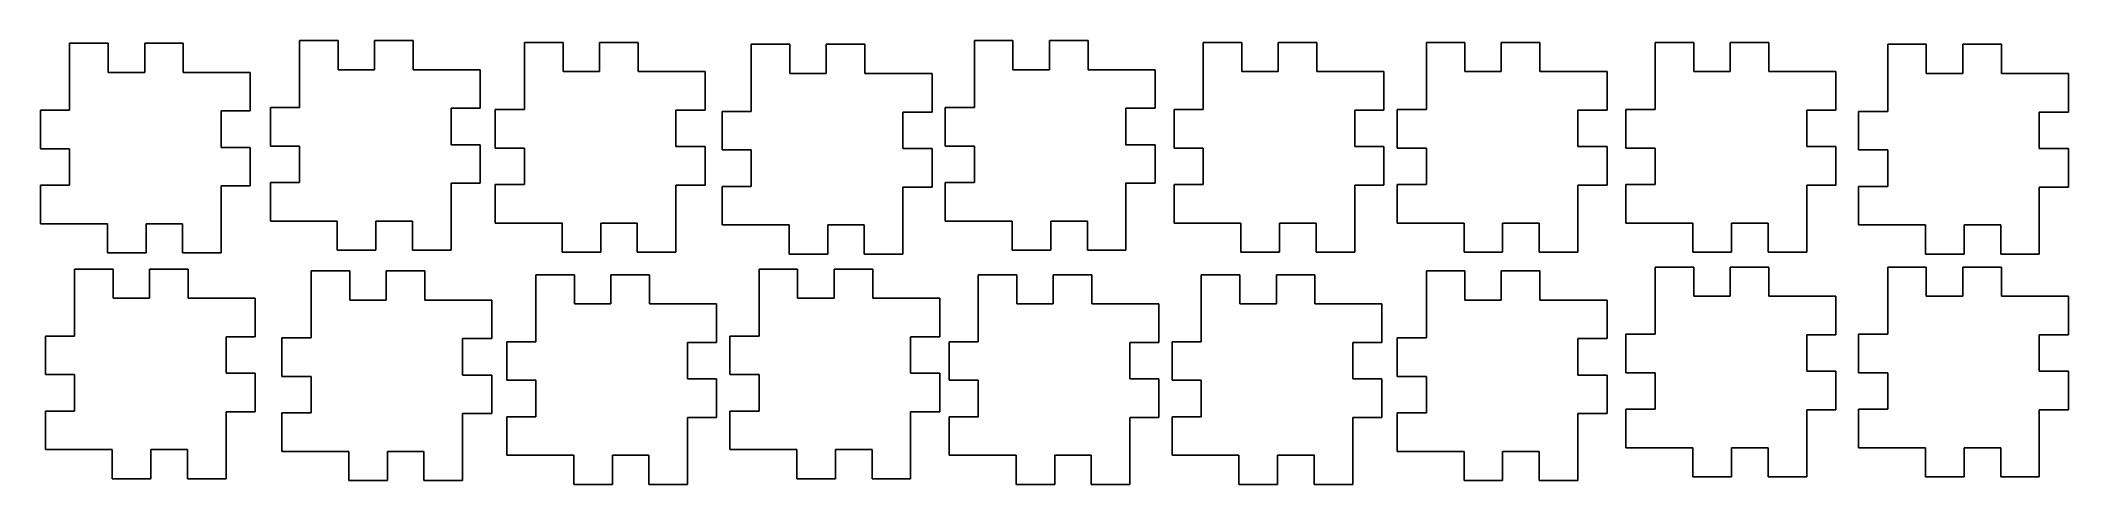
# Model space of a CAD drawing. Header units: inches. Extents: x 0 to 11.3, y 0 to 11.9.
# Drawn here: x 0.13 to 11.35, y 9.4 to 11.86 of the extents above; entities outside this region: 2.
import ezdxf

# ---------------------------------------------------------------- set-up
doc = ezdxf.new("R2010")
doc.units = ezdxf.units.IN
doc.header["$MEASUREMENT"] = 0
doc.styles.add('SLDTEXTSTYLE0', font='TXT', dxfattribs={"width": 0.7, "bigfont": 'bigfont'})

msp = doc.modelspace()

# ---------------------------------------------------------------- linework, layer by layer
at = {"color": 7, "linetype": 'Continuous', "lineweight": 25}
for p, q in [((0.286, 11.845), (0.286, 11.474)), ((0.5, 11.845), (0.286, 11.845)), ((0.5, 11.683), (0.5, 11.845)), ((0.702, 11.845), (0.702, 11.683)), ((0.915, 11.845), (0.702, 11.845)), ((0.915, 11.683), (0.915, 11.845)), ((1.558, 11.86), (1.558, 11.489)), ((1.772, 11.86), (1.558, 11.86)), ((1.772, 11.698), (1.772, 11.86)), ((1.973, 11.86), (1.973, 11.698)), ((2.187, 11.86), (1.973, 11.86)), ((2.187, 11.698), (2.187, 11.86)), ((2.803, 11.849), (2.803, 11.478)), ((3.017, 11.849), (2.803, 11.849)), ((3.017, 11.688), (3.017, 11.849)), ((3.219, 11.849), (3.219, 11.688)), ((3.432, 11.849), (3.219, 11.849)), ((3.432, 11.688), (3.432, 11.849)), ((4.059, 11.839), (4.059, 11.467)), ((4.273, 11.839), (4.059, 11.839)), ((4.273, 11.677), (4.273, 11.839)), ((4.474, 11.839), (4.474, 11.677)), ((4.688, 11.839), (4.474, 11.839)), ((4.688, 11.677), (4.688, 11.839)), ((5.294, 11.86), (5.294, 11.489)), ((5.507, 11.86), (5.294, 11.86)), ((5.507, 11.698), (5.507, 11.86)), ((5.709, 11.86), (5.709, 11.698)), ((5.923, 11.86), (5.709, 11.86)), ((5.923, 11.698), (5.923, 11.86)), ((6.56, 11.849), (6.56, 11.478)), ((6.774, 11.849), (6.56, 11.849)), ((6.774, 11.688), (6.774, 11.849)), ((6.975, 11.849), (6.975, 11.688)), ((7.189, 11.849), (6.975, 11.849)), ((7.189, 11.688), (7.189, 11.849)), ((7.795, 11.849), (7.795, 11.478)), ((8.008, 11.849), (7.795, 11.849)), ((8.008, 11.688), (8.008, 11.849)), ((8.21, 11.849), (8.21, 11.688)), ((8.424, 11.849), (8.21, 11.849)), ((8.424, 11.688), (8.424, 11.849)), ((9.061, 11.849), (9.061, 11.478)), ((9.275, 11.849), (9.061, 11.849)), ((9.275, 11.688), (9.275, 11.849)), ((9.476, 11.849), (9.476, 11.688)), ((9.69, 11.849), (9.476, 11.849)), ((9.69, 11.688), (9.69, 11.849)), ((10.349, 11.839), (10.349, 11.467)), ((10.562, 11.839), (10.349, 11.839)), ((10.562, 11.677), (10.562, 11.839)), ((10.764, 11.839), (10.764, 11.677)), ((10.978, 11.839), (10.764, 11.839)), ((10.978, 11.677), (10.978, 11.839)), ((0.702, 11.683), (0.5, 11.683)), ((1.286, 11.683), (0.915, 11.683)), ((1.286, 11.47), (1.286, 11.683)), ((1.973, 11.698), (1.772, 11.698)), ((2.558, 11.698), (2.187, 11.698)), ((2.558, 11.485), (2.558, 11.698)), ((3.219, 11.688), (3.017, 11.688)), ((3.803, 11.688), (3.432, 11.688)), ((3.803, 11.474), (3.803, 11.688)), ((4.474, 11.677), (4.273, 11.677)), ((5.059, 11.677), (4.688, 11.677)), ((5.059, 11.463), (5.059, 11.677)), ((5.709, 11.698), (5.507, 11.698)), ((6.294, 11.698), (5.923, 11.698)), ((6.294, 11.485), (6.294, 11.698)), ((6.975, 11.688), (6.774, 11.688)), ((7.56, 11.688), (7.189, 11.688)), ((7.56, 11.474), (7.56, 11.688)), ((8.21, 11.688), (8.008, 11.688)), ((8.795, 11.688), (8.424, 11.688)), ((8.795, 11.474), (8.795, 11.688)), ((9.476, 11.688), (9.275, 11.688)), ((10.061, 11.688), (9.69, 11.688)), ((10.061, 11.474), (10.061, 11.688)), ((10.764, 11.677), (10.562, 11.677)), ((11.349, 11.677), (10.978, 11.677)), ((11.349, 11.463), (11.349, 11.677)), ((0.125, 11.474), (0.125, 11.26)), ((0.286, 11.474), (0.125, 11.474)), ((1.125, 11.47), (1.286, 11.47)), ((1.125, 11.267), (1.125, 11.47)), ((1.397, 11.489), (1.397, 11.275)), ((1.558, 11.489), (1.397, 11.489)), ((2.397, 11.485), (2.558, 11.485)), ((2.397, 11.282), (2.397, 11.485)), ((2.642, 11.478), (2.642, 11.264)), ((2.803, 11.478), (2.642, 11.478)), ((3.642, 11.474), (3.803, 11.474)), ((3.642, 11.272), (3.642, 11.474)), ((3.898, 11.467), (3.898, 11.254)), ((4.059, 11.467), (3.898, 11.467)), ((4.898, 11.463), (5.059, 11.463)), ((4.898, 11.261), (4.898, 11.463)), ((5.132, 11.489), (5.132, 11.275)), ((5.294, 11.489), (5.132, 11.489)), ((6.132, 11.485), (6.294, 11.485)), ((6.132, 11.282), (6.132, 11.485)), ((6.399, 11.478), (6.399, 11.264)), ((6.56, 11.478), (6.399, 11.478)), ((7.399, 11.474), (7.56, 11.474)), ((7.399, 11.272), (7.399, 11.474)), ((7.633, 11.478), (7.633, 11.264)), ((7.795, 11.478), (7.633, 11.478)), ((8.633, 11.474), (8.795, 11.474)), ((8.633, 11.272), (8.633, 11.474)), ((8.9, 11.478), (8.9, 11.264)), ((9.061, 11.478), (8.9, 11.478)), ((9.9, 11.474), (10.061, 11.474)), ((9.9, 11.272), (9.9, 11.474)), ((10.187, 11.467), (10.187, 11.254)), ((10.349, 11.467), (10.187, 11.467)), ((11.187, 11.463), (11.349, 11.463)), ((11.187, 11.261), (11.187, 11.463)), ((0.125, 11.26), (0.286, 11.26)), ((0.286, 11.26), (0.286, 11.058)), ((1.286, 11.267), (1.125, 11.267)), ((1.286, 11.054), (1.286, 11.267)), ((1.397, 11.275), (1.558, 11.275)), ((1.558, 11.275), (1.558, 11.073)), ((2.558, 11.282), (2.397, 11.282)), ((2.558, 11.069), (2.558, 11.282)), ((2.642, 11.264), (2.803, 11.264)), ((2.803, 11.264), (2.803, 11.062)), ((3.803, 11.272), (3.642, 11.272)), ((3.803, 11.058), (3.803, 11.272)), ((3.898, 11.254), (4.059, 11.254)), ((4.059, 11.254), (4.059, 11.051)), ((5.059, 11.261), (4.898, 11.261)), ((5.059, 11.047), (5.059, 11.261)), ((5.132, 11.275), (5.294, 11.275)), ((5.294, 11.275), (5.294, 11.073)), ((6.294, 11.282), (6.132, 11.282)), ((6.294, 11.069), (6.294, 11.282)), ((6.399, 11.264), (6.56, 11.264)), ((6.56, 11.264), (6.56, 11.062)), ((7.56, 11.272), (7.399, 11.272)), ((7.56, 11.058), (7.56, 11.272)), ((7.633, 11.264), (7.795, 11.264)), ((7.795, 11.264), (7.795, 11.062)), ((8.795, 11.272), (8.633, 11.272)), ((8.795, 11.058), (8.795, 11.272)), ((8.9, 11.264), (9.061, 11.264)), ((9.061, 11.264), (9.061, 11.062)), ((10.061, 11.272), (9.9, 11.272)), ((10.061, 11.058), (10.061, 11.272)), ((10.187, 11.254), (10.349, 11.254)), ((10.349, 11.254), (10.349, 11.051)), ((11.349, 11.261), (11.187, 11.261)), ((11.349, 11.047), (11.349, 11.261)), ((0.125, 11.058), (0.125, 10.844)), ((0.286, 11.058), (0.125, 11.058)), ((1.125, 11.054), (1.286, 11.054)), ((1.125, 10.683), (1.125, 11.054)), ((1.397, 11.073), (1.397, 10.859)), ((1.558, 11.073), (1.397, 11.073)), ((2.397, 11.069), (2.558, 11.069)), ((2.397, 10.698), (2.397, 11.069)), ((2.642, 11.062), (2.642, 10.848)), ((2.803, 11.062), (2.642, 11.062)), ((3.642, 11.058), (3.803, 11.058)), ((3.642, 10.687), (3.642, 11.058)), ((3.898, 11.051), (3.898, 10.838)), ((4.059, 11.051), (3.898, 11.051)), ((4.898, 11.047), (5.059, 11.047)), ((4.898, 10.676), (4.898, 11.047)), ((5.132, 11.073), (5.132, 10.859)), ((5.294, 11.073), (5.132, 11.073)), ((6.132, 11.069), (6.294, 11.069)), ((6.132, 10.698), (6.132, 11.069)), ((6.399, 11.062), (6.399, 10.848)), ((6.56, 11.062), (6.399, 11.062)), ((7.399, 11.058), (7.56, 11.058)), ((7.399, 10.687), (7.399, 11.058)), ((7.633, 11.062), (7.633, 10.848)), ((7.795, 11.062), (7.633, 11.062)), ((8.633, 11.058), (8.795, 11.058)), ((8.633, 10.687), (8.633, 11.058)), ((8.9, 11.062), (8.9, 10.848)), ((9.061, 11.062), (8.9, 11.062)), ((9.9, 11.058), (10.061, 11.058)), ((9.9, 10.687), (9.9, 11.058)), ((10.187, 11.051), (10.187, 10.838)), ((10.349, 11.051), (10.187, 11.051)), ((11.187, 11.047), (11.349, 11.047)), ((11.187, 10.676), (11.187, 11.047)), ((0.125, 10.844), (0.495, 10.844)), ((0.495, 10.844), (0.495, 10.683)), ((0.709, 10.844), (0.911, 10.844)), ((0.709, 10.683), (0.709, 10.844)), ((0.911, 10.844), (0.911, 10.683)), ((1.397, 10.859), (1.767, 10.859)), ((1.767, 10.859), (1.767, 10.698)), ((1.981, 10.859), (2.183, 10.859)), ((1.981, 10.698), (1.981, 10.859)), ((2.183, 10.859), (2.183, 10.698)), ((2.642, 10.848), (3.012, 10.848)), ((3.012, 10.848), (3.012, 10.687)), ((3.226, 10.848), (3.428, 10.848)), ((3.226, 10.687), (3.226, 10.848)), ((3.428, 10.848), (3.428, 10.687)), ((3.898, 10.838), (4.268, 10.838)), ((4.268, 10.838), (4.268, 10.676)), ((4.482, 10.838), (4.684, 10.838)), ((4.482, 10.676), (4.482, 10.838)), ((4.684, 10.838), (4.684, 10.676)), ((5.132, 10.859), (5.503, 10.859)), ((5.503, 10.859), (5.503, 10.698)), ((5.716, 10.859), (5.919, 10.859)), ((5.716, 10.698), (5.716, 10.859)), ((5.919, 10.859), (5.919, 10.698)), ((6.399, 10.848), (6.769, 10.848)), ((6.769, 10.848), (6.769, 10.687)), ((6.983, 10.848), (7.185, 10.848)), ((6.983, 10.687), (6.983, 10.848)), ((7.185, 10.848), (7.185, 10.687)), ((7.633, 10.848), (8.004, 10.848)), ((8.004, 10.848), (8.004, 10.687)), ((8.217, 10.848), (8.42, 10.848)), ((8.217, 10.687), (8.217, 10.848)), ((8.42, 10.848), (8.42, 10.687)), ((8.9, 10.848), (9.27, 10.848)), ((9.27, 10.848), (9.27, 10.687)), ((9.484, 10.848), (9.686, 10.848)), ((9.484, 10.687), (9.484, 10.848)), ((9.686, 10.848), (9.686, 10.687)), ((10.187, 10.838), (10.558, 10.838)), ((10.558, 10.838), (10.558, 10.676)), ((10.771, 10.838), (10.974, 10.838)), ((10.771, 10.676), (10.771, 10.838)), ((10.974, 10.838), (10.974, 10.676)), ((0.495, 10.683), (0.709, 10.683)), ((0.911, 10.683), (1.125, 10.683)), ((1.767, 10.698), (1.981, 10.698)), ((2.183, 10.698), (2.397, 10.698)), ((3.012, 10.687), (3.226, 10.687)), ((3.428, 10.687), (3.642, 10.687)), ((4.268, 10.676), (4.482, 10.676)), ((4.684, 10.676), (4.898, 10.676)), ((5.503, 10.698), (5.716, 10.698)), ((5.919, 10.698), (6.132, 10.698)), ((6.769, 10.687), (6.983, 10.687)), ((7.185, 10.687), (7.399, 10.687)), ((8.004, 10.687), (8.217, 10.687)), ((8.42, 10.687), (8.633, 10.687)), ((9.27, 10.687), (9.484, 10.687)), ((9.686, 10.687), (9.9, 10.687)), ((10.558, 10.676), (10.771, 10.676)), ((10.974, 10.676), (11.187, 10.676)), ((0.313, 10.593), (0.313, 10.222)), ((0.527, 10.593), (0.313, 10.593)), ((0.527, 10.432), (0.527, 10.593)), ((0.728, 10.593), (0.728, 10.432)), ((0.942, 10.593), (0.728, 10.593)), ((0.942, 10.432), (0.942, 10.593)), ((1.622, 10.583), (1.622, 10.212)), ((1.836, 10.583), (1.622, 10.583)), ((1.836, 10.421), (1.836, 10.583)), ((2.037, 10.583), (2.037, 10.421)), ((2.251, 10.583), (2.037, 10.583)), ((2.251, 10.421), (2.251, 10.583)), ((2.867, 10.561), (2.867, 10.19)), ((3.081, 10.561), (2.867, 10.561)), ((3.081, 10.4), (3.081, 10.561)), ((3.282, 10.561), (3.282, 10.4)), ((3.496, 10.561), (3.282, 10.561)), ((3.496, 10.4), (3.496, 10.561)), ((4.102, 10.593), (4.102, 10.222)), ((4.315, 10.593), (4.102, 10.593)), ((4.315, 10.432), (4.315, 10.593)), ((4.517, 10.593), (4.517, 10.432)), ((4.731, 10.593), (4.517, 10.593)), ((4.731, 10.432), (4.731, 10.593)), ((5.315, 10.561), (5.315, 10.19)), ((5.529, 10.561), (5.315, 10.561)), ((5.529, 10.4), (5.529, 10.561)), ((5.73, 10.561), (5.73, 10.4)), ((5.944, 10.561), (5.73, 10.561)), ((5.944, 10.4), (5.944, 10.561)), ((6.549, 10.561), (6.549, 10.19)), ((6.763, 10.561), (6.549, 10.561)), ((6.763, 10.4), (6.763, 10.561)), ((6.965, 10.561), (6.965, 10.4)), ((7.178, 10.561), (6.965, 10.561)), ((7.178, 10.4), (7.178, 10.561)), ((7.795, 10.583), (7.795, 10.212)), ((8.008, 10.583), (7.795, 10.583)), ((8.008, 10.421), (8.008, 10.583)), ((8.21, 10.583), (8.21, 10.421)), ((8.424, 10.583), (8.21, 10.583)), ((8.424, 10.421), (8.424, 10.583)), ((9.061, 10.604), (9.061, 10.233)), ((9.275, 10.604), (9.061, 10.604)), ((9.275, 10.443), (9.275, 10.604)), ((9.476, 10.604), (9.476, 10.443)), ((9.69, 10.604), (9.476, 10.604)), ((9.69, 10.443), (9.69, 10.604)), ((10.349, 10.604), (10.349, 10.233)), ((10.562, 10.604), (10.349, 10.604)), ((10.562, 10.443), (10.562, 10.604)), ((10.764, 10.604), (10.764, 10.443)), ((10.978, 10.604), (10.764, 10.604)), ((10.978, 10.443), (10.978, 10.604)), ((9.476, 10.443), (9.275, 10.443)), ((10.061, 10.443), (9.69, 10.443)), ((10.061, 10.229), (10.061, 10.443)), ((10.764, 10.443), (10.562, 10.443)), ((11.349, 10.443), (10.978, 10.443)), ((11.349, 10.229), (11.349, 10.443)), ((0.728, 10.432), (0.527, 10.432)), ((1.313, 10.432), (0.942, 10.432)), ((1.313, 10.218), (1.313, 10.432)), ((2.037, 10.421), (1.836, 10.421)), ((2.622, 10.421), (2.251, 10.421)), ((2.622, 10.208), (2.622, 10.421)), ((3.282, 10.4), (3.081, 10.4)), ((3.867, 10.4), (3.496, 10.4)), ((3.867, 10.186), (3.867, 10.4)), ((4.517, 10.432), (4.315, 10.432)), ((5.102, 10.432), (4.731, 10.432)), ((5.102, 10.218), (5.102, 10.432)), ((5.73, 10.4), (5.529, 10.4)), ((6.315, 10.4), (5.944, 10.4)), ((6.315, 10.186), (6.315, 10.4)), ((6.965, 10.4), (6.763, 10.4)), ((7.549, 10.4), (7.178, 10.4)), ((7.549, 10.186), (7.549, 10.4)), ((8.21, 10.421), (8.008, 10.421)), ((8.795, 10.421), (8.424, 10.421)), ((8.795, 10.208), (8.795, 10.421)), ((0.152, 10.222), (0.152, 10.009)), ((0.313, 10.222), (0.152, 10.222)), ((1.152, 10.218), (1.313, 10.218)), ((1.152, 10.016), (1.152, 10.218)), ((3.94, 10.222), (3.94, 10.009)), ((4.102, 10.222), (3.94, 10.222)), ((4.94, 10.218), (5.102, 10.218)), ((4.94, 10.016), (4.94, 10.218)), ((8.9, 10.233), (8.9, 10.019)), ((9.061, 10.233), (8.9, 10.233)), ((9.9, 10.229), (10.061, 10.229)), ((9.9, 10.027), (9.9, 10.229)), ((10.187, 10.233), (10.187, 10.019)), ((10.349, 10.233), (10.187, 10.233)), ((11.187, 10.229), (11.349, 10.229)), ((11.187, 10.027), (11.187, 10.229)), ((1.461, 10.212), (1.461, 9.998)), ((1.622, 10.212), (1.461, 10.212)), ((2.461, 10.208), (2.622, 10.208)), ((2.461, 10.005), (2.461, 10.208)), ((2.706, 10.19), (2.706, 9.977)), ((2.867, 10.19), (2.706, 10.19)), ((3.706, 10.186), (3.867, 10.186)), ((3.706, 9.984), (3.706, 10.186)), ((5.154, 10.19), (5.154, 9.977)), ((5.315, 10.19), (5.154, 10.19)), ((6.154, 10.186), (6.315, 10.186)), ((6.154, 9.984), (6.154, 10.186)), ((6.388, 10.19), (6.388, 9.977)), ((6.549, 10.19), (6.388, 10.19)), ((7.388, 10.186), (7.549, 10.186)), ((7.388, 9.984), (7.388, 10.186)), ((7.633, 10.212), (7.633, 9.998)), ((7.795, 10.212), (7.633, 10.212)), ((8.633, 10.208), (8.795, 10.208)), ((8.633, 10.005), (8.633, 10.208)), ((0.152, 10.009), (0.313, 10.009)), ((0.313, 10.009), (0.313, 9.806)), ((1.313, 10.016), (1.152, 10.016)), ((1.313, 9.802), (1.313, 10.016)), ((1.461, 9.998), (1.622, 9.998)), ((1.622, 9.998), (1.622, 9.796)), ((2.622, 10.005), (2.461, 10.005)), ((2.622, 9.792), (2.622, 10.005)), ((3.94, 10.009), (4.102, 10.009)), ((4.102, 10.009), (4.102, 9.806)), ((5.102, 10.016), (4.94, 10.016)), ((5.102, 9.802), (5.102, 10.016)), ((7.633, 9.998), (7.795, 9.998)), ((7.795, 9.998), (7.795, 9.796)), ((8.795, 10.005), (8.633, 10.005)), ((8.795, 9.792), (8.795, 10.005)), ((8.9, 10.019), (9.061, 10.019)), ((9.061, 10.019), (9.061, 9.817)), ((10.061, 10.027), (9.9, 10.027)), ((10.061, 9.813), (10.061, 10.027)), ((10.187, 10.019), (10.349, 10.019)), ((10.349, 10.019), (10.349, 9.817)), ((11.349, 10.027), (11.187, 10.027)), ((11.349, 9.813), (11.349, 10.027)), ((2.706, 9.977), (2.867, 9.977)), ((2.867, 9.977), (2.867, 9.774)), ((3.867, 9.984), (3.706, 9.984)), ((3.867, 9.77), (3.867, 9.984)), ((5.154, 9.977), (5.315, 9.977)), ((5.315, 9.977), (5.315, 9.774)), ((6.315, 9.984), (6.154, 9.984)), ((6.315, 9.77), (6.315, 9.984)), ((6.388, 9.977), (6.549, 9.977)), ((6.549, 9.977), (6.549, 9.774)), ((7.549, 9.984), (7.388, 9.984)), ((7.549, 9.77), (7.549, 9.984)), ((0.152, 9.806), (0.152, 9.593)), ((0.313, 9.806), (0.152, 9.806)), ((1.152, 9.802), (1.313, 9.802)), ((1.152, 9.431), (1.152, 9.802)), ((1.461, 9.796), (1.461, 9.582)), ((1.622, 9.796), (1.461, 9.796)), ((2.461, 9.792), (2.622, 9.792)), ((2.461, 9.421), (2.461, 9.792)), ((2.706, 9.774), (2.706, 9.561)), ((2.867, 9.774), (2.706, 9.774)), ((3.706, 9.77), (3.867, 9.77)), ((3.706, 9.399), (3.706, 9.77)), ((3.94, 9.806), (3.94, 9.593)), ((4.102, 9.806), (3.94, 9.806)), ((4.94, 9.802), (5.102, 9.802)), ((4.94, 9.431), (4.94, 9.802)), ((5.154, 9.774), (5.154, 9.561)), ((5.315, 9.774), (5.154, 9.774)), ((6.154, 9.77), (6.315, 9.77)), ((6.154, 9.399), (6.154, 9.77)), ((6.388, 9.774), (6.388, 9.561)), ((6.549, 9.774), (6.388, 9.774)), ((7.388, 9.77), (7.549, 9.77)), ((7.388, 9.399), (7.388, 9.77)), ((7.633, 9.796), (7.633, 9.582)), ((7.795, 9.796), (7.633, 9.796)), ((8.633, 9.792), (8.795, 9.792)), ((8.633, 9.421), (8.633, 9.792)), ((8.9, 9.817), (8.9, 9.603)), ((9.061, 9.817), (8.9, 9.817)), ((9.9, 9.813), (10.061, 9.813)), ((9.9, 9.442), (9.9, 9.813)), ((10.187, 9.817), (10.187, 9.603)), ((10.349, 9.817), (10.187, 9.817)), ((11.187, 9.813), (11.349, 9.813)), ((11.187, 9.442), (11.187, 9.813)), ((0.152, 9.593), (0.522, 9.593)), ((0.522, 9.593), (0.522, 9.431)), ((0.736, 9.593), (0.938, 9.593)), ((0.736, 9.431), (0.736, 9.593)), ((0.938, 9.593), (0.938, 9.431)), ((1.461, 9.582), (1.831, 9.582)), ((1.831, 9.582), (1.831, 9.421)), ((2.045, 9.582), (2.247, 9.582)), ((2.045, 9.421), (2.045, 9.582)), ((2.247, 9.582), (2.247, 9.421)), ((2.706, 9.561), (3.076, 9.561)), ((3.076, 9.561), (3.076, 9.399)), ((3.29, 9.561), (3.492, 9.561)), ((3.29, 9.399), (3.29, 9.561)), ((3.492, 9.561), (3.492, 9.399)), ((3.94, 9.593), (4.311, 9.593)), ((4.311, 9.593), (4.311, 9.431)), ((4.524, 9.593), (4.727, 9.593)), ((4.524, 9.431), (4.524, 9.593)), ((4.727, 9.593), (4.727, 9.431)), ((5.154, 9.561), (5.524, 9.561)), ((5.524, 9.561), (5.524, 9.399)), ((5.738, 9.561), (5.94, 9.561)), ((5.738, 9.399), (5.738, 9.561)), ((5.94, 9.561), (5.94, 9.399)), ((6.388, 9.561), (6.758, 9.561)), ((6.758, 9.561), (6.758, 9.399)), ((6.972, 9.561), (7.174, 9.561)), ((6.972, 9.399), (6.972, 9.561)), ((7.174, 9.561), (7.174, 9.399)), ((7.633, 9.582), (8.004, 9.582)), ((8.004, 9.582), (8.004, 9.421)), ((8.217, 9.582), (8.42, 9.582)), ((8.217, 9.421), (8.217, 9.582)), ((8.42, 9.582), (8.42, 9.421)), ((8.9, 9.603), (9.27, 9.603)), ((9.27, 9.603), (9.27, 9.442)), ((9.484, 9.603), (9.686, 9.603)), ((9.484, 9.442), (9.484, 9.603)), ((9.686, 9.603), (9.686, 9.442)), ((10.187, 9.603), (10.558, 9.603)), ((10.558, 9.603), (10.558, 9.442)), ((10.771, 9.603), (10.974, 9.603)), ((10.771, 9.442), (10.771, 9.603)), ((10.974, 9.603), (10.974, 9.442)), ((0.522, 9.431), (0.736, 9.431)), ((0.938, 9.431), (1.152, 9.431)), ((4.311, 9.431), (4.524, 9.431)), ((4.727, 9.431), (4.94, 9.431)), ((9.27, 9.442), (9.484, 9.442)), ((9.686, 9.442), (9.9, 9.442)), ((10.558, 9.442), (10.771, 9.442)), ((10.974, 9.442), (11.187, 9.442)), ((1.831, 9.421), (2.045, 9.421)), ((2.247, 9.421), (2.461, 9.421)), ((3.076, 9.399), (3.29, 9.399)), ((3.492, 9.399), (3.706, 9.399)), ((5.524, 9.399), (5.738, 9.399)), ((5.94, 9.399), (6.154, 9.399)), ((6.758, 9.399), (6.972, 9.399)), ((7.174, 9.399), (7.388, 9.399)), ((8.004, 9.421), (8.217, 9.421)), ((8.42, 9.421), (8.633, 9.421))]:
    msp.add_line(p, q, dxfattribs=at)

# ---------------------------------------------------------------- texts
at = {"color": 7, "linetype": 'Continuous', "char_height": 0.2076, "attachment_point": 1, "style": 'SLDTEXTSTYLE0'}
for s, insert in [('SOLIDWORKS Educational Product.', (0, 0.579)), ('For Instructional Use Only.', (0, 0.268))]:
    msp.add_mtext(s, dxfattribs=dict(at, insert=insert))

doc.saveas('drawing.dxf')
